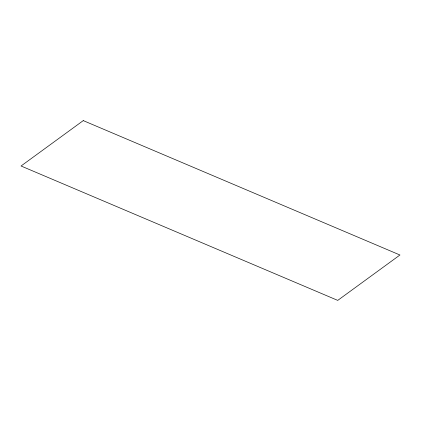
<?xml version="1.0" encoding="UTF-8"?>
<svg xmlns="http://www.w3.org/2000/svg" width="421" height="421" viewBox="0 0 421 421"><rect width="100%" height="100%" fill="white"/><g stroke="black" fill="none" stroke-linecap="round" stroke-linejoin="round"><path stroke-width="0.63" d="M83.258 120.611L21.05 166L337.742 300.389L399.95 255L83.258 120.611"/></g></svg>
